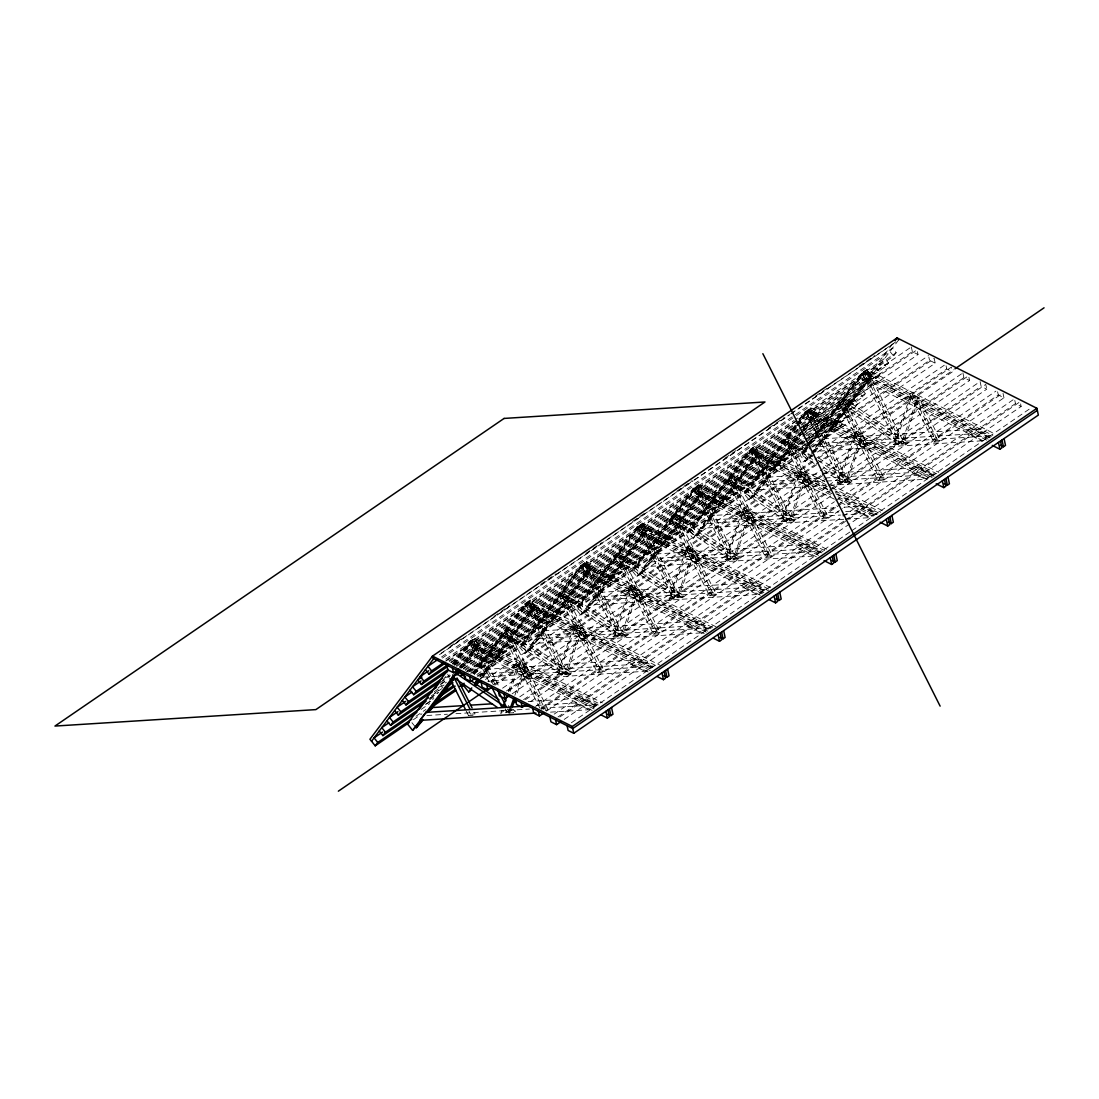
<?xml version="1.0" encoding="UTF-8"?>
<svg xmlns="http://www.w3.org/2000/svg" width="1099" height="1099" viewBox="0 0 1099 1099"><rect width="100%" height="100%" fill="white"/><g stroke="black" fill="none" stroke-linecap="round" stroke-linejoin="round"><path stroke-width="0.75" stroke-dasharray="5 3.75" d="M501.831 710.38L500.718 713.539L502.765 712.125L515.678 711.314L511.502 708.457M508.507 691.436L517.972 664.593L520.033 663.192L526.572 666.489L516.338 695.502M510.005 691.601L520.033 663.192L543.359 709.569M510.307 708.196L508.603 713.045L510.65 711.63L511.791 708.402M514.854 695.296L524.525 667.89L526.572 666.489M561.809 674.813L502.861 634.384L507.834 629.081L571.755 672.904L569.694 674.319L556.795 675.129L574.049 626.183L576.11 624.782L582.649 628.078L566.727 673.22L564.68 674.635L580.588 629.48L582.649 628.078M556.795 675.129L558.841 673.714L576.11 624.782L599.436 671.159L603.969 670.871L582.36 627.927L580.313 629.342L601.909 672.286L603.969 670.871M617.885 636.403L558.924 595.974L563.911 590.671L627.831 634.494L625.771 635.909L612.871 636.719L630.125 587.773L632.186 586.371L638.725 589.668L622.803 634.81L620.756 636.225L636.664 591.07L638.725 589.668M612.871 636.719L614.918 635.304L632.186 586.371L655.512 632.749L660.032 632.461L638.437 589.517L636.39 590.932L657.985 633.876L660.032 632.461M673.962 597.993L615 557.564L619.987 552.261L683.908 596.084L681.847 597.499L668.948 598.309L686.202 549.363L688.262 547.961L694.802 551.258L678.88 596.4L676.833 597.815L692.741 552.66L694.802 551.258M668.948 598.309L670.994 596.908L688.262 547.961L711.589 594.339L716.108 594.051L694.513 551.107L692.466 552.522L714.062 595.466L716.108 594.051M730.038 559.583L671.077 519.154L676.064 513.851L739.984 557.674L737.924 559.089L725.024 559.899L742.278 510.953L744.339 509.551L750.878 512.848L734.956 557.99L732.909 559.405L748.817 514.25L750.878 512.848M725.024 559.899L727.071 558.498L744.339 509.551L767.665 555.929L772.185 555.641L750.59 512.697L748.543 514.112L770.138 557.056L772.185 555.641M786.115 521.173L727.153 480.758L732.14 475.441L796.061 519.264L794 520.679L781.101 521.489L798.355 472.543L800.415 471.141L806.954 474.438L791.033 519.593L788.986 520.995L804.894 475.853L806.954 474.438M781.101 521.489L783.147 520.088L800.415 471.141L823.742 517.519L828.261 517.244L806.666 474.301L804.619 475.702L826.214 518.646L828.261 517.244M818.782 457.995L852.137 480.867L850.077 482.269L837.177 483.079L854.431 434.146L856.492 432.731L863.031 436.028L847.109 481.183L845.049 482.585L860.97 437.443L863.031 436.028M837.177 483.079L839.224 481.678L856.492 432.731L879.818 479.109L884.338 478.834L862.742 435.891L860.682 437.292L882.291 480.236L884.338 478.834M898.268 444.353L839.306 403.937L844.293 398.635L908.214 442.457L906.153 443.859L893.253 444.669L910.508 395.736L912.568 394.321L919.107 397.618L903.186 442.773L901.125 444.175L917.047 399.033L919.107 397.618M893.253 444.669L895.3 443.268L912.568 394.321L935.895 440.713L940.414 440.424L918.819 397.481L916.758 398.882L938.367 441.825L940.414 440.424M489.028 681.723L469.424 642.668L470.812 640.827L598.818 705.283M469.424 642.668L472.858 639.426L476.046 641.019L499.138 687.04M532.122 602.609L530.061 604.024L565.477 674.58L567.524 673.179L532.122 602.609L528.935 601.016L527.561 602.843L563.004 673.453L560.943 674.868L525.501 604.258L526.874 602.417L653.369 666.104M588.199 564.199L586.138 565.614L621.553 636.17L623.6 634.769L588.199 564.199L585.011 562.606L583.638 564.433L619.08 635.043L617.02 636.458L581.577 565.848L582.951 564.007L710.971 628.463M644.275 525.803L642.214 527.204L677.63 597.76L679.677 596.359L644.275 525.803L641.088 524.196L639.714 526.023L675.157 596.633L673.096 598.048L637.654 527.438L639.027 525.597L768.572 590.822M700.351 487.393L698.291 488.794L733.706 559.35L735.753 557.949L700.351 487.393L697.164 485.785L695.791 487.613L731.233 558.237L729.173 559.638L693.73 489.028L695.104 487.2L823.124 551.643M756.428 448.983L754.367 450.384L789.783 520.94L791.829 519.539L756.428 448.983L753.241 447.375L751.867 449.216L787.31 519.827L785.249 521.228L749.806 450.617L751.18 448.79L827.382 487.145M814.112 463.517L783.23 442.348L788.217 437.045L809.056 451.332M812.491 410.573L810.444 411.974L845.859 482.53L847.906 481.128L812.491 410.573L809.317 408.965L807.944 410.806L843.386 481.417L841.326 482.818L805.883 412.207L807.257 410.38L935.276 474.823M868.567 372.163L866.52 373.564L901.936 444.133L903.982 442.718L868.567 372.163L865.394 370.555L864.02 372.396L899.449 443.007L897.402 444.408L861.959 373.797L863.333 371.97L991.353 436.413M452.376 663.988L468.751 642.242L474.356 638.395L602.376 702.838M453.406 663.947L470.812 640.827L476.087 647.393L460.728 667.794M453.873 664.277L472.295 639.81L600.315 704.253M442.636 680.542L445.699 676.462M454.917 664.236L474.356 638.395L479.631 644.962L462.239 668.068M459.698 667.835L474.026 648.795L476.087 647.393M461.195 668.123L477.57 646.363L479.631 644.962M472.639 673.165L524.827 603.832L530.432 599.985L659.977 665.197M473.669 673.124L526.874 602.417L532.163 608.983L480.991 676.97M474.136 673.453L528.372 601.4L657.916 666.612M474.15 674.772L530.432 599.985L535.708 606.552L481.472 678.605M479.865 676.654L481.87 673.989L488.973 669.126L638.698 659.675L652.133 666.434L645.017 671.31L487.819 681.229M479.961 677.011L530.103 610.398L532.163 608.983M480.442 678.66L533.647 607.967L535.708 606.552M480.593 678.729L482.969 677.108L488.973 669.126M716.053 626.787L586.509 561.575L580.904 565.422L519.497 646.995L524.773 653.562L526.833 652.147L588.24 570.573L582.951 564.007L521.558 645.594L526.833 652.147M530.377 649.715L591.784 568.142L586.509 561.575L525.102 643.162L530.377 649.715L528.331 651.13L523.055 644.563L584.448 562.99L712.468 627.433M531.93 643.574L537.947 635.579L545.049 630.716L694.774 621.265L708.209 628.024L701.093 632.9L531.93 643.574L539.046 638.698L545.049 630.716M524.773 653.562L586.179 571.988L588.24 570.573M528.331 651.13L589.723 569.557L591.784 568.142M770.605 587.622L642.585 523.165L636.98 527.012L575.574 608.585L580.849 615.152L582.91 613.737L644.302 532.163L639.027 525.597L577.634 607.184L582.91 613.737M586.454 611.305L647.861 529.732L642.585 523.165L581.179 604.752L586.454 611.305L584.407 612.72L579.132 606.153L640.525 524.58L768.544 589.023M588.006 605.164L594.023 597.169L601.126 592.306L750.851 582.855L764.286 589.614L757.17 594.49L588.006 605.164L595.122 600.288L601.126 592.306M580.849 615.152L642.256 533.578L644.302 532.163M584.407 612.72L645.8 531.147L647.861 529.732M826.682 549.212L698.662 484.769L693.057 488.602L631.65 570.175L636.925 576.741L638.986 575.34L700.379 493.753L695.104 487.2L633.711 568.774L638.986 575.34M642.53 572.909L703.937 491.322L698.662 484.769L637.255 566.342L642.53 572.909L640.483 574.31L635.208 567.743L696.601 486.17L824.621 550.613M644.083 566.754L650.086 558.773L657.202 553.896L806.927 544.445L820.362 551.217L813.246 556.08L644.083 566.754L651.199 561.877L657.202 553.896M636.925 576.741L698.332 495.168L700.379 493.753M640.483 574.31L701.876 492.737L703.937 491.322M824.841 481.65L754.738 446.359L749.133 450.192L687.727 531.765L693.002 538.331L695.063 536.93L756.455 455.343L751.18 448.79L689.787 530.364L695.063 536.93M698.607 534.499L760.013 452.912L754.738 446.359L693.332 527.932L698.607 534.499L696.56 535.9L691.271 529.333L752.678 447.76L830.404 486.884M843.689 519.291L700.159 528.344L706.162 520.363L713.278 515.486L837.479 507.656M693.002 538.331L754.409 456.758L756.455 455.343M696.56 535.9L757.953 454.327L760.013 452.912M700.159 528.344L707.275 523.467L713.278 515.486M794.975 425.382L743.803 493.369L749.078 499.921L751.139 498.52L800.251 433.253M799.069 419.942L805.21 411.782L810.815 407.949L938.834 472.391M796.006 425.327L745.864 491.954L751.139 498.52M797.022 423.967L807.257 410.38L812.532 416.947L801.281 431.893M796.473 425.67L747.347 490.923L752.636 497.49L754.683 496.089L800.731 434.902M797.503 424.31L808.754 409.35L936.774 473.806M796.487 426.975L749.408 489.522L754.683 496.089M797.503 425.615L810.815 407.949L816.09 414.502L804.825 429.462M826.297 485.511L756.236 489.934L762.239 481.953L769.355 477.076L820.404 473.861M749.078 499.921L799.22 433.308M803.314 427.868L812.532 416.947M752.636 497.49L800.731 433.597M801.748 432.237L814.029 415.917L816.09 414.502M756.236 489.934L763.352 485.071L769.355 477.076M806.02 446.798L799.88 454.959L805.155 461.511L811.309 454.67M810.114 441.358L861.286 373.372L866.891 369.539L994.911 433.981M809.098 444.023L801.94 453.544L807.216 460.11M810.128 442.663L863.333 371.97L868.608 378.537L812.326 453.31M807.518 447.087L803.424 452.527L808.699 459.08L810.76 457.679L805.485 451.112L809.578 445.672M808.548 445.727L864.831 370.94L992.85 435.396M810.609 444.312L866.891 369.539L872.166 376.105L812.807 454.959M809.001 438.515L834.498 421.054L891.948 344.715M818.315 443.543L812.312 451.524L981.476 440.85L988.592 435.987L975.156 429.228L825.431 438.666L818.315 443.543L968.04 434.091L981.476 440.85M805.155 461.511L810.265 454.725M811.296 453.365L866.561 379.938L868.608 378.537M808.699 459.08L811.776 455M812.793 453.64L870.106 377.507L872.166 376.105M898.68 339.893L836.105 423.046L470.674 673.344M813.494 450.714L819.414 446.661L825.431 438.666M811.447 447.032L839.773 427.621L842.315 424.255L838.633 419.681L806.062 441.99M810.65 442.622L847.466 417.4L850.008 414.035L846.34 409.46L803.85 438.556M809.839 438.226L855.173 407.179L857.701 403.8L854.033 399.225L801.624 435.122M806.213 435.767L862.866 396.959L865.394 393.579L861.726 389.005L800.814 430.726M805.402 431.358L870.559 386.738L873.101 383.359L869.419 378.784L798.602 427.291M796.377 423.857L877.112 368.563L880.794 373.138L878.252 376.517L874.57 371.943M800.965 424.502L885.945 366.283L888.487 362.917L884.805 358.343L795.58 419.461M800.154 420.093L893.638 356.062L896.18 352.697L892.498 348.122L440.685 657.587M449.958 646.528L461.278 638.766M493.863 616.457L509.441 605.783M540.598 584.434L556.176 573.76M585.918 553.388L601.496 542.727M632.667 521.379L644 513.618M676.572 491.308L692.15 480.634M724.722 458.324L736.055 450.563M768.641 428.253L784.219 417.579M815.376 396.231L828.124 387.507M859.281 366.159L874.859 355.485M441.194 653.246L789.618 414.598M791.033 413.622L895.85 341.83M439.421 654.702L510.238 606.195M511.653 605.219L692.947 481.046M694.362 480.071L789.261 415.079M790.676 414.103L830.336 386.944M831.751 385.969L895.493 342.311M442.389 658.054L795.072 416.494M796.487 415.518L889.956 351.488L893.638 356.062M525.501 604.258L527.561 602.843M581.577 565.848L583.638 564.433M637.654 527.438L639.714 526.023M693.73 489.028L695.791 487.613M749.806 450.617L751.867 449.216M805.883 412.207L807.944 410.806M861.959 373.797L864.02 372.396M445.741 659.084L794.165 420.436M446.029 660.513L797.283 419.928M798.698 418.953L882.263 361.708L885.945 366.283M445.768 661.2L896.18 352.697M476.046 641.019L473.985 642.434L495.539 685.378M448.9 660.691L798.739 421.068M449.367 661.543L794.962 424.832M451.03 662.216L909.931 347.902M450.824 662.683L796.418 425.972M797.833 425.011L888.487 362.917M452.541 663.15L799.55 425.464M453.008 664.002L797.187 428.267M454.711 664.469L800.306 427.758M801.721 426.783L866.877 382.164L870.559 386.738M454.464 665.142L798.643 429.407M800.058 428.431L880.794 373.138M454.862 665.019L797.627 430.258M799.042 429.283L912.349 351.666L918.022 354.524L804.715 432.141M456.167 665.609L802.284 428.363M803.177 427.923L917.019 349.784L918.022 354.524M502.861 634.384L505.045 632.804L526.641 675.748L531.16 675.459L507.834 629.081L504.908 632.983L563.869 673.399M558.924 595.974L561.108 594.394L582.717 637.338L587.237 637.063L563.911 590.671L560.985 594.573L619.946 634.988M615 557.564L617.185 555.984L638.794 598.928L643.313 598.653L619.987 552.261L617.061 556.163L676.022 596.578M671.077 519.154L673.261 517.588L694.87 560.531L699.39 560.243L676.064 513.851L673.138 517.753L732.099 558.182M727.153 480.758L729.338 479.178L750.947 522.121L755.466 521.833L732.14 475.441L729.214 479.343L788.175 519.772M783.23 442.348L785.414 440.768L807.023 483.711L811.543 483.423L788.217 437.045L785.29 440.933L814.771 461.14M839.306 403.937L841.491 402.358L863.1 445.301L867.619 445.013L844.293 398.635L841.367 402.522L900.328 442.952M456.648 666.461L799.399 431.701M459.767 665.953L802.531 431.193M803.946 430.217L859.184 392.384L862.866 396.959M459.519 666.64L800.855 432.841M802.27 431.866L873.101 383.359M445.644 677.767L449.889 674.868M459.808 668.068L803.987 432.333M460.536 667.876L803.3 433.102M440.452 682.506L450.37 675.72M461.69 667.958L800.209 436.097M440.74 683.935L447.829 679.086M463.407 668.426L804.743 434.613M806.171 433.652L851.491 402.605L855.173 407.179M440.493 684.622L446.153 680.734M463.146 669.099L801.666 437.237M803.081 436.276L865.394 393.579M437.952 687.988L446.455 682.177M464.863 669.566L804.784 436.729M434.174 691.766L444.092 684.965M465.33 670.417L802.421 439.531M434.462 693.194L442.966 687.37M467.048 670.885L806.968 438.048M808.383 437.086L843.798 412.826L847.466 417.4M431.385 695.818L441.29 689.018M466.787 671.558L803.877 440.672M805.306 439.696L857.701 403.8M466.8 671.846L803.891 440.96M805.306 439.985L928.531 355.581M429.421 698.511L437.91 692.686M469.081 671.352L807.586 439.49M430.258 698.222L438.762 692.397M468.504 672.025L808.424 439.188M429.311 700.049L433.556 697.137M470.386 671.915L804.647 442.966M425.354 704.39L433.844 698.552M426.522 704.102L430.767 701.189M471.842 673.055L806.103 444.106M807.518 443.131L850.008 414.035M473.477 672.712L806.323 444.724M807.738 443.762L929.534 360.321L935.208 363.178L811.982 447.581M421.151 709.404L429.64 703.594M473.545 673.522L809.235 443.598M473.889 673.728L809.565 443.804M810.98 442.842L934.205 358.439L935.208 363.178M415.985 716.26L425.904 709.473M476.897 674.539L808.328 447.54M809.743 446.565L842.315 424.255M413.458 719.639L421.947 713.814M477.186 675.981L810.032 447.994M477.722 676.531L810.567 448.557M485.401 679.525L944.302 365.211M490.662 681.353L813.59 460.165M815.005 459.203L946.734 368.976L952.407 371.833L820.678 462.061M491.074 682.383L816.832 459.258M818.247 458.283L951.391 367.093L952.407 371.833M493.918 684.622L814.95 464.74M816.365 463.778L953.534 369.813M494.921 685.185L819.263 463.022M502.586 688.18L961.488 373.866M466.196 710.971L468.504 715.573L470.564 714.158L475.084 713.869L473.587 710.888M502.985 634.219L524.58 677.163L526.641 675.748M559.061 595.809L580.657 638.753L582.717 637.338M615.138 557.399L636.733 600.342L638.794 598.928M671.214 518.989L692.81 561.932L694.87 560.531M727.291 480.579L748.886 523.522L750.947 522.121M783.367 442.169L804.963 485.112L807.023 483.711M839.444 403.759L861.039 446.702L863.1 445.301M506.433 690.983L820.857 475.62M822.286 474.644L963.919 377.63L969.593 380.488L827.945 477.502M508.26 691.037L824.113 474.699M825.528 473.724L968.576 375.748L969.593 380.488M524.58 677.163L529.114 676.874L531.16 675.459M580.657 638.753L585.19 638.464L587.237 637.063M636.733 600.342L641.267 600.054L643.313 598.653M692.81 561.932L697.343 561.644L699.39 560.243M748.886 523.522L753.419 523.234L755.466 521.833M804.963 485.112L809.496 484.824L811.543 483.423M861.039 446.702L865.572 446.428L867.619 445.013M512.107 693.84L826.53 478.463M519.772 696.835L827.135 486.321M828.55 485.346L980.102 381.545L981.105 386.285L986.778 389.142L835.226 492.943M523.619 699.637L828.138 491.061M829.553 490.085L981.105 386.285M525.446 699.692L831.38 490.14M832.795 489.165L985.762 384.403L986.778 389.142M530.707 701.519L833.811 493.918M535.543 706.451L834.402 501.762M835.817 500.787L995.873 391.162M540.804 708.292L836.834 505.526M838.249 504.565L998.29 394.939L1003.964 397.797L843.922 507.422M541.216 709.308L1002.961 393.044L1003.964 397.797M574.049 626.183L597.375 672.574L599.436 671.159M630.125 587.773L653.452 634.164L655.512 632.749M686.202 549.363L709.528 595.754L711.589 594.339M742.278 510.953L765.605 557.344L767.665 555.929M798.355 472.543L821.681 518.934L823.742 517.519M854.431 434.146L877.758 480.524L879.818 479.109M910.508 395.736L933.834 442.114L935.895 440.713M547.893 709.281L545.832 710.696L524.237 667.752L526.284 666.337L547.893 709.281L544.87 709.473M546.478 711.149L842.493 508.384M554.157 714.144L841.669 517.203M843.098 516.228L1013.058 399.816M536.381 705.421L575.505 702.962L582.621 698.085L596.056 704.844L588.94 709.72L549.637 712.193M481.87 673.989L631.582 664.552L638.698 659.675M537.947 635.579L687.658 626.142L694.774 621.265M594.023 597.169L743.735 587.731L750.851 582.855M650.086 558.773L799.811 549.321L806.927 544.445M845.681 511.557L855.887 510.911L863.003 506.035L876.439 512.807L869.323 517.67L845.406 519.181M825.198 477.983L911.964 472.501L919.08 467.624L932.515 474.397L925.399 479.26L828 485.415M968.04 434.091L975.156 429.228M557.99 716.946L844.101 520.981M845.516 520.006L1015.476 403.594L1021.15 406.451L563.663 719.79M559.831 716.988L847.343 520.061M848.758 519.085L1020.147 401.698L1021.15 406.451M571.343 722.785L850.365 531.682M851.78 530.707L1030.244 408.471M819.414 446.661L988.592 435.987M895.3 443.268L908.214 442.457M933.834 442.114L938.367 441.825M822.107 473.751L919.08 467.624M762.239 481.953L823.494 478.079M763.352 485.071L824.854 481.183M826.572 481.074L932.515 474.397M839.224 481.678L852.137 480.867M877.758 480.524L882.291 480.236M844.293 507.216L863.003 506.035M706.162 520.363L838.88 511.983M707.275 523.467L840.556 515.06M842.26 514.964L876.439 512.807M783.147 520.088L796.061 519.264M821.681 518.934L826.214 518.646M651.199 561.877L820.362 551.217M727.071 558.498L739.984 557.674M765.605 557.344L770.138 557.056M595.122 600.288L764.286 589.614M670.994 596.908L683.908 596.084M709.528 595.754L714.062 595.466M539.046 638.698L708.209 628.024M614.918 635.304L627.831 634.494M653.452 634.164L657.985 633.876M482.969 677.108L652.133 666.434M558.841 673.714L571.755 672.904M597.375 672.574L601.909 672.286M528.179 701.519L582.621 698.085M426.893 715.518L447.389 714.226M455.934 713.691L529.416 709.047M541.381 708.292L596.056 704.844M468.504 715.573L473.037 715.284M508.892 713.017L513.618 712.729L508.068 708.91M990.254 437.718L868.334 376.339L866.891 369.539M983.124 440.795L862.729 380.185L861.286 373.372L990.817 438.597M988.207 439.133L866.287 377.754L864.831 370.94L870.106 377.507M986.71 440.149L864.789 378.77L863.333 371.97M934.177 476.128L812.257 414.749L810.815 407.949M927.048 479.205L806.652 418.595L805.21 411.782L934.741 476.993M932.131 477.529L810.21 416.164L808.754 409.35L814.029 415.917M929.108 477.79L808.713 417.18L807.257 410.38M911.964 472.501L925.399 479.26M830.94 484.714L882.758 510.801M831.929 487.654L880.697 512.203M835.006 490.978L879.2 513.233M827.808 489.22L756.181 453.159L754.738 446.359M836.957 493.822L876.576 513.769M834.402 499.193L750.576 457.005L749.133 450.192L828.371 490.085M835.996 493.932L877.139 514.648M831.847 493.698L754.134 454.56L752.678 447.76L757.953 454.327M837.946 496.762L874.529 515.184M830.363 494.715L752.636 455.59L751.18 448.79M837.974 498.561L873.032 516.2M840.488 502.27L870.971 517.615M855.887 510.911L869.323 517.67M822.025 552.948L700.104 491.569L698.662 484.769M816.42 556.781L694.499 495.402L693.057 488.602L821.063 553.044M818.453 553.58L698.057 492.97L696.601 486.17L701.876 492.737M818.48 555.38L696.56 494.001L695.104 487.2M799.811 549.321L813.246 556.08M764.423 590.589L644.028 529.979L642.585 523.165M760.343 595.191L638.423 533.812L636.98 527.012L765 591.454M763.901 592.759L641.981 531.38L640.525 524.58L645.8 531.147M762.404 593.79L640.483 532.411L639.027 525.597M743.735 587.731L757.17 594.49M708.347 628.999L587.951 568.389L586.509 561.575M704.267 633.601L582.346 572.222L580.904 565.422L708.924 629.864M707.825 631.169L585.904 569.79L584.448 562.99L589.723 569.557M706.327 632.2L584.407 570.821L582.951 564.007M687.658 626.142L701.093 632.9M652.27 667.409L531.875 606.799L530.432 599.985M648.19 672.011L526.27 610.632L524.827 603.832L652.847 668.274M650.223 668.81L529.828 608.2L528.372 601.4L533.647 607.967M650.251 670.61L528.331 609.231L526.874 602.417M631.582 664.552L645.017 671.31M596.194 705.819L475.798 645.195L474.356 638.395M592.114 710.421L470.193 649.042L468.751 642.242L596.771 706.684M594.147 707.22L473.751 646.61L472.295 639.81L477.57 646.363M594.174 709.006L472.254 647.641L470.812 640.827M575.505 702.962L588.94 709.72M906.153 443.859L842.232 400.036L865.572 446.428M812.559 456.552L786.17 438.446L809.496 484.824M818.123 460.357L850.077 482.269M823.192 466.924L844.252 481.362M823.948 470.248L842.191 482.763M794 520.679L730.093 476.856L753.419 523.234M737.924 559.089L674.017 515.266L697.343 561.644M681.847 597.499L617.94 553.676L641.267 600.054M625.771 635.909L561.864 592.086L585.19 638.464M569.694 674.319L505.787 630.496L529.114 676.874M504.991 709.885L507.793 711.809L505.732 713.224L501.529 710.339M861.286 373.372L866.561 379.938M834.498 421.054L839.773 427.621M805.21 411.782L810.485 418.348M749.133 450.192L754.409 456.758M693.057 488.602L698.332 495.168M636.98 527.012L642.256 533.578M580.904 565.422L586.179 571.988M524.827 603.832L530.103 610.398M468.751 642.242L474.026 648.795M411.946 722.689L415.12 726.631M517.972 664.593L541.299 710.971M469.012 711.094L470.564 714.158M447.678 674.154L449.216 677.231M508.37 705.448L511.447 711.575L509.4 712.99L507.092 708.388M471.485 641.253L493.355 684.828M505.416 708.855L506.927 711.864L504.867 713.278L503.356 710.27M1014.803 400.434L1015.476 403.594M997.617 391.78L998.29 394.939M962.903 372.891L963.919 377.63M946.06 365.816L946.734 368.976M928.861 357.161L929.534 360.321M911.346 346.927L912.349 351.666"/><path stroke-width="1.5" d="M502.944 707.22L506.845 696.175M510.87 706.588L513.714 698.524M512.354 706.794L515.197 698.73M567.098 725.697L568.101 730.45L573.774 733.294L1038.335 415.092L1036.893 408.292L897.086 337.901L432.511 656.103L369.923 739.256L375.212 745.823L409.199 722.538M371.531 741.248L434.119 658.095L432.511 656.103L432.951 658.164L572.758 728.555L573.774 733.294M375.212 745.823L377.754 742.457L411.74 719.172M379.224 731.027L382.905 735.602L385.447 732.236L419.433 708.951M386.917 720.807L390.598 725.381L393.14 722.002L428.541 697.755M394.61 710.586L398.291 715.161L400.833 711.781L436.248 687.534M402.316 700.365L405.984 704.94L408.526 701.56L442.526 678.275M410.009 690.145L413.677 694.719L416.219 691.34L447.375 669.992M421.947 677.011L417.702 679.91L421.384 684.485L423.912 681.119L447.994 664.62M425.395 669.689L429.077 674.264L431.605 670.898L442.938 663.137M448.282 669.428L407.344 723.815L412.62 730.382L421.837 719.447M419.639 708.814L425.78 700.654M434.984 688.414L439.078 682.974M463.531 705.599L432.896 707.522L425.794 712.399L419.777 720.394L535.969 713.059M412.62 730.382L458.668 669.195M426.962 712.66L458.681 670.5M422.318 719.79L416.178 727.95L423.349 719.735M428.459 711.63L454.038 677.643M456.085 674.923L459.148 670.843M430.506 710.215L452.005 681.668M457.115 674.868L460.193 670.788M477.859 679.319L475.853 681.984L480.977 681.655M463.421 685.405L468.696 691.972L471.773 687.892M474.837 683.812L477.914 679.731M474.85 685.117L477.914 681.05M475.317 685.46L478.395 681.38M476.348 685.405L479.425 681.325M895.026 340.635L897.086 337.901L898.68 339.893M437.855 659.524L427.937 666.324L431.605 670.898M428.734 670.72L420.244 676.544L423.912 681.119M429.077 674.264L444.655 663.59M421.041 680.94L412.551 686.765L416.219 691.34M421.384 684.485L448.282 666.063M411.933 692.136L404.844 696.986L408.526 701.56M413.677 694.719L447.678 671.434M405.655 701.396L397.151 707.207L400.833 711.781M405.984 704.94L439.985 681.655M446.771 665.129L447.788 669.868L453.461 672.725L457.706 669.813M397.962 711.616L389.458 717.427L393.14 722.002M398.291 715.161L432.292 691.875M388.854 722.799L381.765 727.662L385.447 732.236M461.127 675.445L463.957 673.495M390.598 725.381L426.014 701.121M447.252 686.573L452.925 682.699M382.576 732.058L374.072 737.882L377.754 742.457M442.1 693.428L453.434 685.666M382.905 735.602L416.892 712.317M439.559 696.793L455.137 686.133M432.992 704.624L455.645 689.1M459.904 686.188L464.149 683.276M431.866 707.014L455.948 690.529M461.607 686.655L464.437 684.704M463.97 673.783L464.973 678.523L470.647 681.38L474.892 678.468M468.696 691.972L470.757 690.557M338.355 791.184L488.258 688.496M954.949 368.852L1044.05 307.816M481.156 682.438L482.159 687.177L487.832 690.035L492.077 687.122M498.342 691.092L499.344 695.832L505.018 698.689L509.277 695.777M515.527 699.747L516.544 704.486L522.204 707.344L526.462 704.432M532.713 708.402L533.729 713.141L539.403 715.999L543.648 713.086M549.898 717.043L550.915 721.796L556.589 724.653L560.833 721.741M432.511 656.103L572.318 726.48L1036.893 408.292M1037.332 410.353L572.758 728.555L572.318 726.48M601.263 715.023L607.362 718.087L609.409 716.685L607.967 709.885M607.857 714.13L610.907 715.655L612.967 714.254L611.511 707.454M657.339 676.613L663.439 679.69L665.486 678.275L664.043 671.475M663.933 675.72L666.983 677.245L669.044 675.844L667.588 669.044M713.416 638.203L719.515 641.28L721.562 639.865L720.12 633.065M720.01 637.31L723.06 638.849L725.12 637.434L723.664 630.634M769.492 599.793L775.592 602.87L777.639 601.455L776.196 594.655M776.086 598.9L779.136 600.439L781.197 599.024L779.74 592.224M824.044 560.627L831.655 564.46L833.715 563.045L832.273 556.245M832.163 560.49L835.213 562.029L837.273 560.614L835.817 553.814M880.12 522.217L887.731 526.05L889.792 524.635L888.349 517.835M888.239 522.08L891.289 523.619L893.35 522.204L891.893 515.404M936.197 483.807L943.807 487.64L945.868 486.239L944.426 479.425M944.316 483.67L947.365 485.209L949.426 483.794L947.97 476.993M992.273 445.397L999.884 449.23L1001.945 447.829L1000.502 441.015M1000.392 445.26L1003.442 446.798L1005.503 445.397L1004.046 438.583M470.331 705.173L492.448 703.772M512.862 702.481L516.269 702.275M425.794 712.399L529.567 705.86M457.321 671.297L465.66 677.011M471.21 680.831L499.001 699.884M455.261 672.712L505.279 707M452.39 676.641L497.311 707.44M762.857 353.686L940.126 706.135M457.033 677.959L472.075 707.893M452.719 674.882L470.029 709.295M452.046 677.355L453.585 680.418M449.986 678.756L465.427 709.432M504.523 697.783L506.062 700.846M497.847 689.98L506.323 706.849M492.05 687.74L501.845 707.261M1002 439.998L1003.442 446.798M998.441 442.43L999.884 449.23M945.923 478.408L947.365 485.209M942.365 480.84L943.807 487.64M889.847 516.818L891.289 523.619M886.289 519.25L887.731 526.05M833.77 555.215L835.213 562.029M830.212 557.66L831.655 564.46M777.694 593.625L779.136 600.439M774.136 596.056L775.592 602.87M721.617 632.035L723.06 638.849M718.059 634.466L719.515 641.28M665.541 670.445L666.983 677.245M661.983 672.876L663.439 679.69M609.464 708.855L610.907 715.655M605.906 711.287L607.362 718.087M555.572 719.9L556.589 724.653M538.386 711.245L539.403 715.999M521.201 702.604L522.204 707.344M504.015 693.95L505.018 698.689M486.83 685.295L487.832 690.035M469.63 676.641L470.647 681.38M452.445 667.986L453.461 672.725M504.084 418.431L54.95 726.068L315.866 709.611L764.986 401.973L504.084 418.431"/></g></svg>
